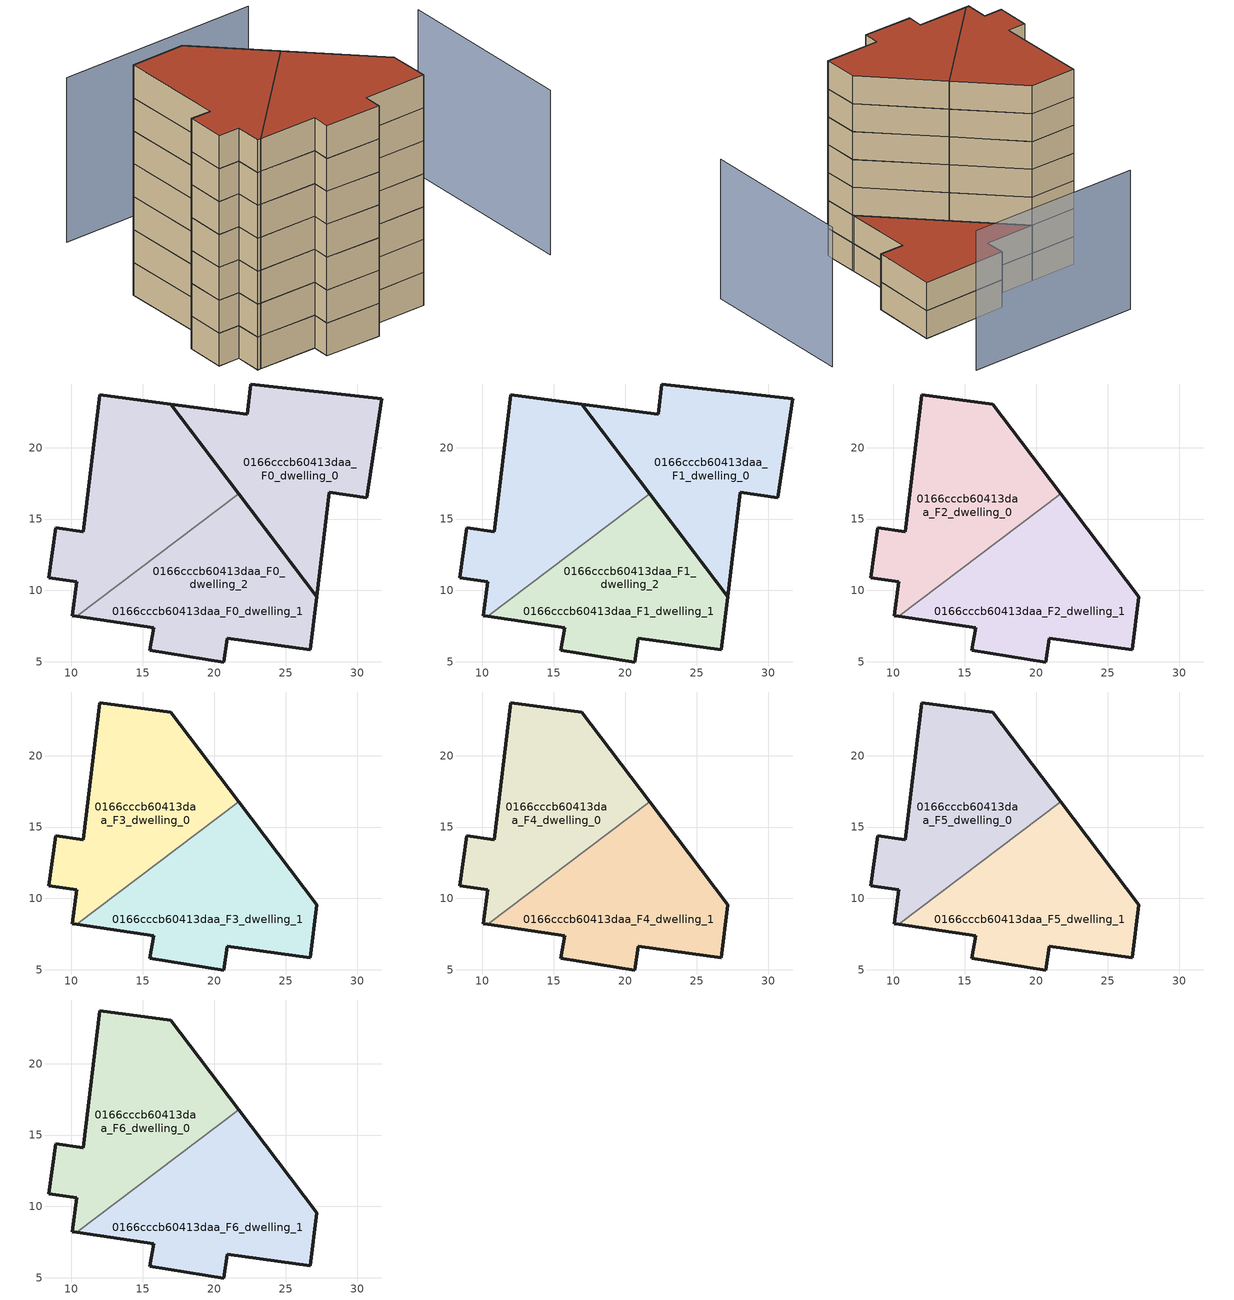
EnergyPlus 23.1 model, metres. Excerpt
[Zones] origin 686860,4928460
0166cccb60413daa_F0_dwelling_0
 floor ground (EU_floor_Construction): 27.16,9.55 28.05,16.86 30.67,16.49 31.72,23.4 22.54,24.45 22.3,22.32 16.94,23.04 z0; 21.69,16.77 16.94,23.04 12,23.69 10.82,14.12 8.91,14.39 8.41,10.88 10.39,10.59 10.07,8.22 10.36,8.18 z0
 wall outside (EU_wall_Construction): 10.36,8.18 10.07,8.22 10.39,10.59 8.41,10.88 8.91,14.39 10.82,14.12 12,23.69 16.94,23.04 21.69,16.77 z0:3
 wall to 0166cccb60413daa_F0_dwelling_1 (EU_wall_Construction): 21.69,16.77 10.36,8.18 z0:3
0166cccb60413daa_F0_dwelling_1
 floor ground (EU_floor_Construction): 27.16,9.55 28.05,16.86 30.67,16.49 31.72,23.4 22.54,24.45 22.3,22.32 16.94,23.04 z0; 26.71,5.86 27.16,9.55 21.69,16.77 10.36,8.18 15.74,7.39 15.49,5.8 20.65,4.99 20.92,6.64 z0
 wall outside (EU_wall_Construction): 21.69,16.77 27.16,9.55 26.71,5.86 20.92,6.64 20.66,4.99 15.49,5.8 15.74,7.39 10.36,8.18 z0:3
0166cccb60413daa_F0_dwelling_2
 floor ground (EU_floor_Construction): 27.16,9.55 28.05,16.86 30.67,16.49 31.72,23.4 22.54,24.45 22.3,22.32 16.94,23.04 z0; 21.69,16.77 16.94,23.04 12,23.69 10.82,14.12 8.91,14.39 8.41,10.88 10.39,10.59 10.07,8.22 10.36,8.18 z0; 26.71,5.86 27.16,9.55 21.69,16.77 10.36,8.18 15.74,7.39 15.49,5.8 20.65,4.99 20.92,6.64 z0
 wall outside (EU_wall_Construction): 31.72,23.4 30.68,16.49 28.06,16.86 27.16,9.55 16.94,23.04 22.3,22.32 22.54,24.45 31.72,23.4 z0:3
0166cccb60413daa_F1_dwelling_0
 floor outside (EU_floor_Construction): 27.16,9.55 28.05,16.86 30.67,16.49 31.72,23.4 22.54,24.45 22.3,22.32 16.94,23.04 z3; 21.69,16.77 16.94,23.04 12,23.69 10.82,14.12 8.91,14.39 8.41,10.88 10.39,10.59 10.07,8.22 10.36,8.18 z3
 wall outside (EU_wall_Construction): 10.36,8.18 10.07,8.22 10.39,10.59 8.41,10.88 8.91,14.39 10.82,14.12 12,23.69 16.94,23.04 21.69,16.77 z3:6
 wall to 0166cccb60413daa_F1_dwelling_1 (EU_wall_Construction): 21.69,16.77 10.36,8.18 z3:6
 roof outside (EU_floor_Construction): 31.72,23.4 30.67,16.49 28.05,16.86 27.16,9.55 16.94,23.04 22.3,22.32 22.54,24.45 z6
0166cccb60413daa_F1_dwelling_1
 floor to 0166cccb60413daa_F0_dwelling_1 (EU_floor_Construction): 26.71,5.86 27.16,9.55 21.69,16.77 10.36,8.18 15.74,7.39 15.49,5.8 20.65,4.99 20.92,6.64 z3; 27.16,9.55 28.05,16.86 30.67,16.49 31.72,23.4 22.54,24.45 22.3,22.32 16.94,23.04 z3
 wall outside (EU_wall_Construction): 21.69,16.77 27.16,9.55 26.71,5.86 20.92,6.64 20.66,4.99 15.49,5.8 15.74,7.39 10.36,8.18 z3:6
 roof outside (EU_floor_Construction): 31.72,23.4 30.67,16.49 28.05,16.86 27.16,9.55 16.94,23.04 22.3,22.32 22.54,24.45 z6
0166cccb60413daa_F1_dwelling_2
 floor outside (EU_floor_Construction): 26.71,5.86 27.16,9.55 21.69,16.77 10.36,8.18 15.74,7.39 15.49,5.8 20.65,4.99 20.92,6.64 z3
 floor to 0166cccb60413daa_F0_dwelling_2 (EU_floor_Construction): 27.16,9.55 28.05,16.86 30.67,16.49 31.72,23.4 22.54,24.45 22.3,22.32 16.94,23.04 z3; 21.69,16.77 16.94,23.04 12,23.69 10.82,14.12 8.91,14.39 8.41,10.88 10.39,10.59 10.07,8.22 10.36,8.18 z3
 wall outside (EU_wall_Construction): 31.72,23.4 30.68,16.49 28.06,16.86 27.16,9.55 16.94,23.04 22.3,22.32 22.54,24.45 31.72,23.4 z3:6
 roof outside (EU_roof_Construction): 16.94,23.04 21.69,16.77 10.36,8.18 10.07,8.22 10.39,10.59 8.41,10.88 8.91,14.39 10.82,14.12 12,23.69 z6; 31.72,23.4 30.67,16.49 28.05,16.86 27.16,9.55 16.94,23.04 22.3,22.32 22.54,24.45 z6; 21.69,16.77 27.16,9.55 26.71,5.86 20.92,6.64 20.65,4.99 15.49,5.8 15.74,7.39 10.36,8.18 z6
0166cccb60413daa_F2_dwelling_0
 floor to 0166cccb60413daa_F1_dwelling_0 (EU_floor_Construction): 21.69,16.77 16.94,23.04 12,23.69 10.82,14.12 8.91,14.39 8.41,10.88 10.39,10.59 10.07,8.22 10.36,8.18 z6
 wall outside (EU_wall_Construction): 10.36,8.18 10.07,8.22 10.39,10.59 8.41,10.88 8.91,14.39 10.82,14.12 12,23.69 16.94,23.04 21.69,16.77 z6:9
 wall to 0166cccb60413daa_F2_dwelling_1 (EU_wall_Construction): 21.69,16.77 10.36,8.18 z6:9
0166cccb60413daa_F2_dwelling_1
 floor to 0166cccb60413daa_F1_dwelling_1 (EU_floor_Construction): 26.71,5.86 27.16,9.55 21.69,16.77 10.36,8.18 15.74,7.39 15.49,5.8 20.65,4.99 20.92,6.64 z6
 wall outside (EU_wall_Construction): 21.69,16.77 27.16,9.55 26.71,5.86 20.92,6.64 20.66,4.99 15.49,5.8 15.74,7.39 10.36,8.18 z6:9
0166cccb60413daa_F3_dwelling_0
 floor to 0166cccb60413daa_F2_dwelling_0 (EU_floor_Construction): 21.69,16.77 16.94,23.04 12,23.69 10.82,14.12 8.91,14.39 8.41,10.88 10.39,10.59 10.07,8.22 10.36,8.18 z9
 wall outside (EU_wall_Construction): 10.36,8.18 10.07,8.22 10.39,10.59 8.41,10.88 8.91,14.39 10.82,14.12 12,23.69 16.94,23.04 21.69,16.77 z9:12
 wall to 0166cccb60413daa_F3_dwelling_1 (EU_wall_Construction): 21.69,16.77 10.36,8.18 z9:12
0166cccb60413daa_F3_dwelling_1
 floor to 0166cccb60413daa_F2_dwelling_1 (EU_floor_Construction): 26.71,5.86 27.16,9.55 21.69,16.77 10.36,8.18 15.74,7.39 15.49,5.8 20.65,4.99 20.92,6.64 z9
 wall outside (EU_wall_Construction): 21.69,16.77 27.16,9.55 26.71,5.86 20.92,6.64 20.66,4.99 15.49,5.8 15.74,7.39 10.36,8.18 z9:12
0166cccb60413daa_F4_dwelling_0
 floor to 0166cccb60413daa_F3_dwelling_0 (EU_floor_Construction): 21.69,16.77 16.94,23.04 12,23.69 10.82,14.12 8.91,14.39 8.41,10.88 10.39,10.59 10.07,8.22 10.36,8.18 z12
 wall outside (EU_wall_Construction): 10.36,8.18 10.07,8.22 10.39,10.59 8.41,10.88 8.91,14.39 10.82,14.12 12,23.69 16.94,23.04 21.69,16.77 z12:15
 wall to 0166cccb60413daa_F4_dwelling_1 (EU_wall_Construction): 21.69,16.77 10.36,8.18 z12:15
0166cccb60413daa_F4_dwelling_1
 floor to 0166cccb60413daa_F3_dwelling_1 (EU_floor_Construction): 26.71,5.86 27.16,9.55 21.69,16.77 10.36,8.18 15.74,7.39 15.49,5.8 20.65,4.99 20.92,6.64 z12
 wall outside (EU_wall_Construction): 21.69,16.77 27.16,9.55 26.71,5.86 20.92,6.64 20.66,4.99 15.49,5.8 15.74,7.39 10.36,8.18 z12:15
0166cccb60413daa_F5_dwelling_0
 floor to 0166cccb60413daa_F4_dwelling_0 (EU_floor_Construction): 21.69,16.77 16.94,23.04 12,23.69 10.82,14.12 8.91,14.39 8.41,10.88 10.39,10.59 10.07,8.22 10.36,8.18 z15
 wall outside (EU_wall_Construction): 10.36,8.18 10.07,8.22 10.39,10.59 8.41,10.88 8.91,14.39 10.82,14.12 12,23.69 16.94,23.04 21.69,16.77 z15:18
 wall to 0166cccb60413daa_F5_dwelling_1 (EU_wall_Construction): 21.69,16.77 10.36,8.18 z15:18
0166cccb60413daa_F5_dwelling_1
 floor to 0166cccb60413daa_F4_dwelling_1 (EU_floor_Construction): 26.71,5.86 27.16,9.55 21.69,16.77 10.36,8.18 15.74,7.39 15.49,5.8 20.65,4.99 20.92,6.64 z15
 wall outside (EU_wall_Construction): 21.69,16.77 27.16,9.55 26.71,5.86 20.92,6.64 20.66,4.99 15.49,5.8 15.74,7.39 10.36,8.18 z15:18
0166cccb60413daa_F6_dwelling_0
 floor to 0166cccb60413daa_F5_dwelling_0 (EU_floor_Construction): 21.69,16.77 16.94,23.04 12,23.69 10.82,14.12 8.91,14.39 8.41,10.88 10.39,10.59 10.07,8.22 10.36,8.18 z18
 wall outside (EU_wall_Construction): 10.36,8.18 10.07,8.22 10.39,10.59 8.41,10.88 8.91,14.39 10.82,14.12 12,23.69 16.94,23.04 21.69,16.77 z18:21
 wall to 0166cccb60413daa_F6_dwelling_1 (EU_wall_Construction): 21.69,16.77 10.36,8.18 z18:21
 roof outside (EU_roof_Construction): 16.94,23.04 21.69,16.77 10.36,8.18 10.07,8.22 10.39,10.59 8.41,10.88 8.91,14.39 10.82,14.12 12,23.69 z21
0166cccb60413daa_F6_dwelling_1
 floor to 0166cccb60413daa_F5_dwelling_1 (EU_floor_Construction): 26.71,5.86 27.16,9.55 21.69,16.77 10.36,8.18 15.74,7.39 15.49,5.8 20.65,4.99 20.92,6.64 z18
 wall outside (EU_wall_Construction): 21.69,16.77 27.16,9.55 26.71,5.86 20.92,6.64 20.66,4.99 15.49,5.8 15.74,7.39 10.36,8.18 z18:21
 roof outside (EU_roof_Construction): 21.69,16.77 27.16,9.55 26.71,5.86 20.92,6.64 20.66,4.99 15.49,5.8 15.74,7.39 10.36,8.18 z21
shading: 32.83,30.92 14.53,33.41 / 39.54,4.21 41.68,20.72 z0:15
[Building]
EU S2 Campaign: North Axis=0; Terrain=City; Solar Distribution=FullExterior
[Site:Location]
Bologna: Latitude=44.5; Longitude=11.25; Time Zone=1; Elevation=37
[SizingPeriod:WeatherFileDays]
AnnualSizingPeriod: Begin Month=1; Begin Day of Month=1; End Month=12; End Day of Month=31; Day of Week for Start Day=Monday; Use Weather File Daylight Saving Period=No; Use Weather File Rain and Snow Indicators=No
[MATERIAL]
EU_InternalMass_Material: Roughness=MediumRough; Thickness=0.1; Conductivity=1; Density=1800; Specific Heat=900; Thermal Absorptance=0.9; Solar Absorptance=0.7; Visible Absorptance=0.7
[MATERIAL:NOMASS] Roughness=MediumRough; Thermal Absorptance=0.9; Solar Absorptance=0.7; Visible Absorptance=0.7
Name | Thermal Resistance
EU_wall_NoMass | 0.905828
EU_roof_NoMass | 0.37593
EU_floor_NoMass | 0.67114
[CONSTRUCTION]
EU_wall_Construction: EU_wall_NoMass
EU_roof_Construction: EU_roof_NoMass
EU_floor_Construction: EU_floor_NoMass
EU_InternalMass_Construction: EU_InternalMass_Material
[ZONE] Type=1; Multiplier=1; Ceiling Height=autocalculate; Floor Area=autocalculate; Part of Total Floor Area=Yes
Name | Volume
0166cccb60413daa_F0_dwelling_0; 0166cccb60413daa_F1_dwelling_0 | 623.755
0166cccb60413daa_F2_dwelling_0 | 311.877
0166cccb60413daa_F3_dwelling_0; 0166cccb60413daa_F4_dwelling_0; 0166cccb60413daa_F5_dwelling_0; 0166cccb60413daa_F6_dwelling_0 | 311.879
0166cccb60413daa_F0_dwelling_1 | 623.779
0166cccb60413daa_F1_dwelling_1 | 623.778
0166cccb60413daa_F2_dwelling_1 | 311.9
0166cccb60413daa_F3_dwelling_1; 0166cccb60413daa_F4_dwelling_1; 0166cccb60413daa_F5_dwelling_1; 0166cccb60413daa_F6_dwelling_1 | 311.903
0166cccb60413daa_F0_dwelling_2; 0166cccb60413daa_F1_dwelling_2 | 935.656
[INTERNALMASS] Construction=EU_InternalMass_Construction
Name | Zone or ZoneList | Surface Area
0166cccb60413daa_F0_dwelling_0_EU_InternalMass | 0166cccb60413daa_F0_dwelling_0 | 103.96
0166cccb60413daa_F0_dwelling_1_EU_InternalMass | 0166cccb60413daa_F0_dwelling_1 | 103.967
0166cccb60413daa_F0_dwelling_2_EU_InternalMass | 0166cccb60413daa_F0_dwelling_2 | 103.959
0166cccb60413daa_F1_dwelling_0_EU_InternalMass | 0166cccb60413daa_F1_dwelling_0 | 103.96
0166cccb60413daa_F1_dwelling_1_EU_InternalMass | 0166cccb60413daa_F1_dwelling_1 | 103.967
0166cccb60413daa_F1_dwelling_2_EU_InternalMass | 0166cccb60413daa_F1_dwelling_2 | 103.959
0166cccb60413daa_F2_dwelling_0_EU_InternalMass | 0166cccb60413daa_F2_dwelling_0 | 155.942
0166cccb60413daa_F2_dwelling_1_EU_InternalMass | 0166cccb60413daa_F2_dwelling_1 | 155.948
0166cccb60413daa_F3_dwelling_0_EU_InternalMass | 0166cccb60413daa_F3_dwelling_0 | 155.942
0166cccb60413daa_F3_dwelling_1_EU_InternalMass | 0166cccb60413daa_F3_dwelling_1 | 155.948
0166cccb60413daa_F4_dwelling_0_EU_InternalMass | 0166cccb60413daa_F4_dwelling_0 | 155.942
0166cccb60413daa_F4_dwelling_1_EU_InternalMass | 0166cccb60413daa_F4_dwelling_1 | 155.948
0166cccb60413daa_F5_dwelling_0_EU_InternalMass | 0166cccb60413daa_F5_dwelling_0 | 155.942
0166cccb60413daa_F5_dwelling_1_EU_InternalMass | 0166cccb60413daa_F5_dwelling_1 | 155.948
0166cccb60413daa_F6_dwelling_0_EU_InternalMass | 0166cccb60413daa_F6_dwelling_0 | 155.942
0166cccb60413daa_F6_dwelling_1_EU_InternalMass | 0166cccb60413daa_F6_dwelling_1 | 155.948
[OTHEREQUIPMENT] Fuel Type=Electricity; Design Level Calculation Method=Watts/Area; Power per Zone Floor Area=1; Fraction Latent=0; Fraction Radiant=0; Fraction Lost=0; Carbon Dioxide Generation Rate=0; EndUse Subcategory=EU_Step8_InternalGains
Name | Zone or ZoneList or Space or SpaceList | Schedule
EU_Step8_InternalGain_0166cccb60413daa_F0_dwelling_0_f000 | 0166cccb60413daa_F0_dwelling_0 | EU_Step8_GainSchedule_0166cccb60413daa_F0_dwelling_0_f000
EU_Step8_InternalGain_0166cccb60413daa_F0_dwelling_1_f000 | 0166cccb60413daa_F0_dwelling_1 | EU_Step8_GainSchedule_0166cccb60413daa_F0_dwelling_1_f000
EU_Step8_InternalGain_0166cccb60413daa_F0_dwelling_2_f000 | 0166cccb60413daa_F0_dwelling_2 | EU_Step8_GainSchedule_0166cccb60413daa_F0_dwelling_2_f000
EU_Step8_InternalGain_0166cccb60413daa_F1_dwelling_0_f000 | 0166cccb60413daa_F1_dwelling_0 | EU_Step8_GainSchedule_0166cccb60413daa_F1_dwelling_0_f000
EU_Step8_InternalGain_0166cccb60413daa_F1_dwelling_1_f000 | 0166cccb60413daa_F1_dwelling_1 | EU_Step8_GainSchedule_0166cccb60413daa_F1_dwelling_1_f000
EU_Step8_InternalGain_0166cccb60413daa_F1_dwelling_2_f000 | 0166cccb60413daa_F1_dwelling_2 | EU_Step8_GainSchedule_0166cccb60413daa_F1_dwelling_2_f000
EU_Step8_InternalGain_0166cccb60413daa_F2_dwelling_0_f000 | 0166cccb60413daa_F2_dwelling_0 | EU_Step8_GainSchedule_0166cccb60413daa_F2_dwelling_0_f000
EU_Step8_InternalGain_0166cccb60413daa_F2_dwelling_1_f000 | 0166cccb60413daa_F2_dwelling_1 | EU_Step8_GainSchedule_0166cccb60413daa_F2_dwelling_1_f000
EU_Step8_InternalGain_0166cccb60413daa_F3_dwelling_0_f000 | 0166cccb60413daa_F3_dwelling_0 | EU_Step8_GainSchedule_0166cccb60413daa_F3_dwelling_0_f000
EU_Step8_InternalGain_0166cccb60413daa_F3_dwelling_1_f000 | 0166cccb60413daa_F3_dwelling_1 | EU_Step8_GainSchedule_0166cccb60413daa_F3_dwelling_1_f000
EU_Step8_InternalGain_0166cccb60413daa_F4_dwelling_0_f000 | 0166cccb60413daa_F4_dwelling_0 | EU_Step8_GainSchedule_0166cccb60413daa_F4_dwelling_0_f000
EU_Step8_InternalGain_0166cccb60413daa_F4_dwelling_1_f000 | 0166cccb60413daa_F4_dwelling_1 | EU_Step8_GainSchedule_0166cccb60413daa_F4_dwelling_1_f000
EU_Step8_InternalGain_0166cccb60413daa_F5_dwelling_0_f000 | 0166cccb60413daa_F5_dwelling_0 | EU_Step8_GainSchedule_0166cccb60413daa_F5_dwelling_0_f000
EU_Step8_InternalGain_0166cccb60413daa_F5_dwelling_1_f000 | 0166cccb60413daa_F5_dwelling_1 | EU_Step8_GainSchedule_0166cccb60413daa_F5_dwelling_1_f000
EU_Step8_InternalGain_0166cccb60413daa_F6_dwelling_0_f000 | 0166cccb60413daa_F6_dwelling_0 | EU_Step8_GainSchedule_0166cccb60413daa_F6_dwelling_0_f000
EU_Step8_InternalGain_0166cccb60413daa_F6_dwelling_1_f000 | 0166cccb60413daa_F6_dwelling_1 | EU_Step8_GainSchedule_0166cccb60413daa_F6_dwelling_1_f000
[ZONEVENTILATION:DESIGNFLOWRATE] Schedule=EU_AlwaysOn; Design Flow Rate Calculation Method=AirChanges/Hour; Air Changes per Hour=0.73129; Ventilation Type=Natural; Fan Pressure Rise=0; Fan Total Efficiency=1; Constant Term Coefficient=1; Temperature Term Coefficient=0; Velocity Term Coefficient=0; Velocity Squared Term Coefficient=0; Minimum Indoor Temperature=-100; Maximum Indoor Temperature=100; Delta Temperature=-100; Minimum Outdoor Temperature=-100; Maximum Outdoor Temperature=100; Maximum Wind Speed=40
Name | Zone or ZoneList or Space or SpaceList
EU_ConstantAir_0166cccb60413daa_F0_dwelling_0 | 0166cccb60413daa_F0_dwelling_0
EU_ConstantAir_0166cccb60413daa_F0_dwelling_1 | 0166cccb60413daa_F0_dwelling_1
EU_ConstantAir_0166cccb60413daa_F0_dwelling_2 | 0166cccb60413daa_F0_dwelling_2
EU_ConstantAir_0166cccb60413daa_F1_dwelling_0 | 0166cccb60413daa_F1_dwelling_0
EU_ConstantAir_0166cccb60413daa_F1_dwelling_1 | 0166cccb60413daa_F1_dwelling_1
EU_ConstantAir_0166cccb60413daa_F1_dwelling_2 | 0166cccb60413daa_F1_dwelling_2
EU_ConstantAir_0166cccb60413daa_F2_dwelling_0 | 0166cccb60413daa_F2_dwelling_0
EU_ConstantAir_0166cccb60413daa_F2_dwelling_1 | 0166cccb60413daa_F2_dwelling_1
EU_ConstantAir_0166cccb60413daa_F3_dwelling_0 | 0166cccb60413daa_F3_dwelling_0
EU_ConstantAir_0166cccb60413daa_F3_dwelling_1 | 0166cccb60413daa_F3_dwelling_1
EU_ConstantAir_0166cccb60413daa_F4_dwelling_0 | 0166cccb60413daa_F4_dwelling_0
EU_ConstantAir_0166cccb60413daa_F4_dwelling_1 | 0166cccb60413daa_F4_dwelling_1
EU_ConstantAir_0166cccb60413daa_F5_dwelling_0 | 0166cccb60413daa_F5_dwelling_0
EU_ConstantAir_0166cccb60413daa_F5_dwelling_1 | 0166cccb60413daa_F5_dwelling_1
EU_ConstantAir_0166cccb60413daa_F6_dwelling_0 | 0166cccb60413daa_F6_dwelling_0
EU_ConstantAir_0166cccb60413daa_F6_dwelling_1 | 0166cccb60413daa_F6_dwelling_1
[HVACTEMPLATE:THERMOSTAT] Constant Heating Setpoint=20; Constant Cooling Setpoint=50
EU_HeatOnly_0166cccb60413daa_F0_dwelling_0; EU_HeatOnly_0166cccb60413daa_F0_dwelling_1; EU_HeatOnly_0166cccb60413daa_F0_dwelling_2; EU_HeatOnly_0166cccb60413daa_F1_dwelling_0; EU_HeatOnly_0166cccb60413daa_F1_dwelling_1; EU_HeatOnly_0166cccb60413daa_F1_dwelling_2; EU_HeatOnly_0166cccb60413daa_F2_dwelling_0; EU_HeatOnly_0166cccb60413daa_F2_dwelling_1; EU_HeatOnly_0166cccb60413daa_F3_dwelling_0; EU_HeatOnly_0166cccb60413daa_F3_dwelling_1; EU_HeatOnly_0166cccb60413daa_F4_dwelling_0; EU_HeatOnly_0166cccb60413daa_F4_dwelling_1; EU_HeatOnly_0166cccb60413daa_F5_dwelling_0; EU_HeatOnly_0166cccb60413daa_F5_dwelling_1; EU_HeatOnly_0166cccb60413daa_F6_dwelling_0; EU_HeatOnly_0166cccb60413daa_F6_dwelling_1
[HVACTEMPLATE:ZONE:IDEALLOADSAIRSYSTEM] System Availability Schedule=EU_AlwaysOn; Maximum Heating Supply Air Temperature=50; Minimum Cooling Supply Air Temperature=13; Maximum Heating Supply Air Humidity Ratio=0.0156; Minimum Cooling Supply Air Humidity Ratio=0.0077; Heating Limit=NoLimit; Cooling Limit=NoLimit; Heating Availability Schedule=EU_AlwaysOn; Cooling Availability Schedule=EU_CoolingOff; Dehumidification Control Type=ConstantSensibleHeatRatio; Cooling Sensible Heat Ratio=0.7; Dehumidification Setpoint=60; Humidification Control Type=None; Humidification Setpoint=30; Outdoor Air Method=None; Outdoor Air Flow Rate per Person=0.00944; Outdoor Air Flow Rate per Zone Floor Area=0; Outdoor Air Flow Rate per Zone=0; Demand Controlled Ventilation Type=None; Outdoor Air Economizer Type=NoEconomizer; Heat Recovery Type=None; Sensible Heat Recovery Effectiveness=0.7; Latent Heat Recovery Effectiveness=0.65
Name | Template Thermostat
0166cccb60413daa_F0_dwelling_0 | EU_HeatOnly_0166cccb60413daa_F0_dwelling_0
0166cccb60413daa_F0_dwelling_1 | EU_HeatOnly_0166cccb60413daa_F0_dwelling_1
0166cccb60413daa_F0_dwelling_2 | EU_HeatOnly_0166cccb60413daa_F0_dwelling_2
0166cccb60413daa_F1_dwelling_0 | EU_HeatOnly_0166cccb60413daa_F1_dwelling_0
0166cccb60413daa_F1_dwelling_1 | EU_HeatOnly_0166cccb60413daa_F1_dwelling_1
0166cccb60413daa_F1_dwelling_2 | EU_HeatOnly_0166cccb60413daa_F1_dwelling_2
0166cccb60413daa_F2_dwelling_0 | EU_HeatOnly_0166cccb60413daa_F2_dwelling_0
0166cccb60413daa_F2_dwelling_1 | EU_HeatOnly_0166cccb60413daa_F2_dwelling_1
0166cccb60413daa_F3_dwelling_0 | EU_HeatOnly_0166cccb60413daa_F3_dwelling_0
0166cccb60413daa_F3_dwelling_1 | EU_HeatOnly_0166cccb60413daa_F3_dwelling_1
0166cccb60413daa_F4_dwelling_0 | EU_HeatOnly_0166cccb60413daa_F4_dwelling_0
0166cccb60413daa_F4_dwelling_1 | EU_HeatOnly_0166cccb60413daa_F4_dwelling_1
0166cccb60413daa_F5_dwelling_0 | EU_HeatOnly_0166cccb60413daa_F5_dwelling_0
0166cccb60413daa_F5_dwelling_1 | EU_HeatOnly_0166cccb60413daa_F5_dwelling_1
0166cccb60413daa_F6_dwelling_0 | EU_HeatOnly_0166cccb60413daa_F6_dwelling_0
0166cccb60413daa_F6_dwelling_1 | EU_HeatOnly_0166cccb60413daa_F6_dwelling_1
[SIZING:ZONE] Zone Cooling Design Supply Air Temperature Input Method=SupplyAirTemperature; Zone Cooling Design Supply Air Temperature=13; Zone Heating Design Supply Air Temperature Input Method=SupplyAirTemperature; Zone Heating Design Supply Air Temperature=50; Zone Cooling Design Supply Air Humidity Ratio=0.008; Zone Heating Design Supply Air Humidity Ratio=0.008; Cooling Design Air Flow Method=DesignDay; Cooling Design Air Flow Rate=0; Cooling Minimum Air Flow per Zone Floor Area=0.000762; Cooling Minimum Air Flow=0; Cooling Minimum Air Flow Fraction=0.2; Heating Design Air Flow Method=DesignDay; Heating Design Air Flow Rate=0; Heating Maximum Air Flow per Zone Floor Area=0.002032; Heating Maximum Air Flow=0.141576; Heating Maximum Air Flow Fraction=0.3; Account for Dedicated Outdoor Air System=No; Dedicated Outdoor Air System Control Strategy=NeutralSupplyAir; Dedicated Outdoor Air Low Setpoint Temperature for Design=autosize; Dedicated Outdoor Air High Setpoint Temperature for Design=autosize; Zone Load Sizing Method=Sensible Load Only No Latent Load; Zone Latent Cooling Design Supply Air Humidity Ratio Input Method=HumidityRatioDifference; Zone Cooling Design Supply Air Humidity Ratio Difference=0.005; Zone Latent Heating Design Supply Air Humidity Ratio Input Method=HumidityRatioDifference; Zone Humidification Design Supply Air Humidity Ratio Difference=0.005
0166cccb60413daa_F0_dwelling_0; 0166cccb60413daa_F0_dwelling_1; 0166cccb60413daa_F0_dwelling_2; 0166cccb60413daa_F1_dwelling_0; 0166cccb60413daa_F1_dwelling_1; 0166cccb60413daa_F1_dwelling_2; 0166cccb60413daa_F2_dwelling_0; 0166cccb60413daa_F2_dwelling_1; 0166cccb60413daa_F3_dwelling_0; 0166cccb60413daa_F3_dwelling_1; 0166cccb60413daa_F4_dwelling_0; 0166cccb60413daa_F4_dwelling_1; 0166cccb60413daa_F5_dwelling_0; 0166cccb60413daa_F5_dwelling_1; 0166cccb60413daa_F6_dwelling_0; 0166cccb60413daa_F6_dwelling_1
[SCHEDULE:CONSTANT]
Name | Hourly Value
EU_AlwaysOn | 1
EU_CoolingOff | 0
[SCHEDULE:FILE] Column Number=1; Rows to Skip at Top=0; Number of Hours of Data=8760; Column Separator=Comma; Interpolate to Timestep=No; Minutes per Item=60; Adjust Schedule for Daylight Savings=Yes
Name | File
EU_Step8_GainSchedule_0166cccb60413daa_F0_dwelling_0_f000 | ../../schedules/0166cccb60413daa/0166cccb60413daa_F0_dwelling_0_f000_gain.csv
EU_Step8_GainSchedule_0166cccb60413daa_F0_dwelling_1_f000 | ../../schedules/0166cccb60413daa/0166cccb60413daa_F0_dwelling_1_f000_gain.csv
EU_Step8_GainSchedule_0166cccb60413daa_F0_dwelling_2_f000 | ../../schedules/0166cccb60413daa/0166cccb60413daa_F0_dwelling_2_f000_gain.csv
EU_Step8_GainSchedule_0166cccb60413daa_F1_dwelling_0_f000 | ../../schedules/0166cccb60413daa/0166cccb60413daa_F1_dwelling_0_f000_gain.csv
EU_Step8_GainSchedule_0166cccb60413daa_F1_dwelling_1_f000 | ../../schedules/0166cccb60413daa/0166cccb60413daa_F1_dwelling_1_f000_gain.csv
EU_Step8_GainSchedule_0166cccb60413daa_F1_dwelling_2_f000 | ../../schedules/0166cccb60413daa/0166cccb60413daa_F1_dwelling_2_f000_gain.csv
EU_Step8_GainSchedule_0166cccb60413daa_F2_dwelling_0_f000 | ../../schedules/0166cccb60413daa/0166cccb60413daa_F2_dwelling_0_f000_gain.csv
EU_Step8_GainSchedule_0166cccb60413daa_F2_dwelling_1_f000 | ../../schedules/0166cccb60413daa/0166cccb60413daa_F2_dwelling_1_f000_gain.csv
EU_Step8_GainSchedule_0166cccb60413daa_F3_dwelling_0_f000 | ../../schedules/0166cccb60413daa/0166cccb60413daa_F3_dwelling_0_f000_gain.csv
EU_Step8_GainSchedule_0166cccb60413daa_F3_dwelling_1_f000 | ../../schedules/0166cccb60413daa/0166cccb60413daa_F3_dwelling_1_f000_gain.csv
EU_Step8_GainSchedule_0166cccb60413daa_F4_dwelling_0_f000 | ../../schedules/0166cccb60413daa/0166cccb60413daa_F4_dwelling_0_f000_gain.csv
EU_Step8_GainSchedule_0166cccb60413daa_F4_dwelling_1_f000 | ../../schedules/0166cccb60413daa/0166cccb60413daa_F4_dwelling_1_f000_gain.csv
EU_Step8_GainSchedule_0166cccb60413daa_F5_dwelling_0_f000 | ../../schedules/0166cccb60413daa/0166cccb60413daa_F5_dwelling_0_f000_gain.csv
EU_Step8_GainSchedule_0166cccb60413daa_F5_dwelling_1_f000 | ../../schedules/0166cccb60413daa/0166cccb60413daa_F5_dwelling_1_f000_gain.csv
EU_Step8_GainSchedule_0166cccb60413daa_F6_dwelling_0_f000 | ../../schedules/0166cccb60413daa/0166cccb60413daa_F6_dwelling_0_f000_gain.csv
EU_Step8_GainSchedule_0166cccb60413daa_F6_dwelling_1_f000 | ../../schedules/0166cccb60413daa/0166cccb60413daa_F6_dwelling_1_f000_gain.csv
